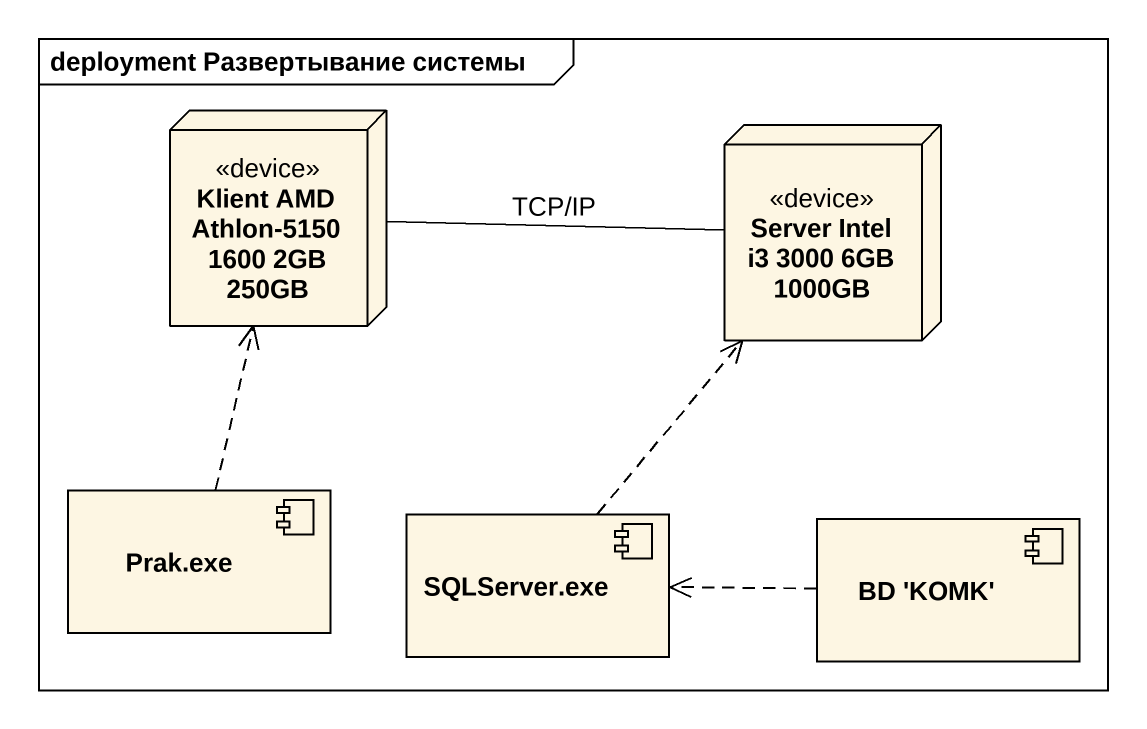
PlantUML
@startuml
mainframe deployment Развертывание системы
node "Klient AMD Athlon-5150 1600 2GB 250GB" as Klient_AMD_Athlon_5150_1600 <<device>>
node "Server Intel i3 3000 6GB 1000GB" as Server_Intel_i3_3000_6GB <<device>>
component "Prak.exe" as Prak_exe
component "SQLServer.exe" as SQLServer_exe
component "BD 'KOMK'" as BD_KOMK
Klient_AMD_Athlon_5150_1600 -right- Server_Intel_i3_3000_6GB : TCP/IP
Prak_exe .up.> Klient_AMD_Athlon_5150_1600
SQLServer_exe .up.> Server_Intel_i3_3000_6GB
BD_KOMK .left.> SQLServer_exe
@enduml
